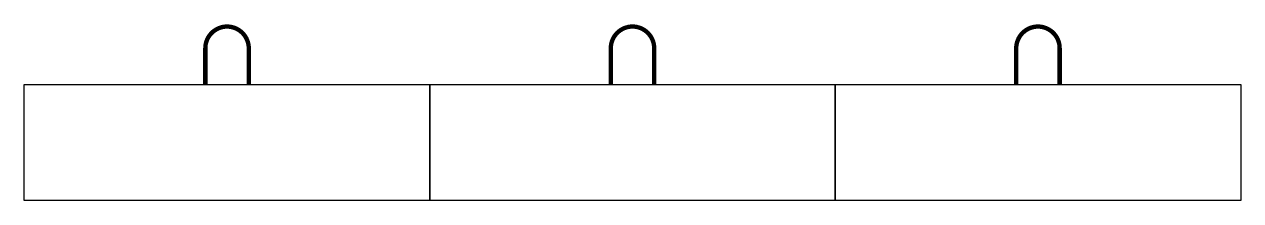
# Model space of a CAD drawing. Header units: millimetres. Extents: x -300689 to 10556, y -104928 to 107291.
# Drawn here: x -33433 to -31753, y 25894 to 26137 of the extents above; entities that cross this region are included whole.
import ezdxf

# ---------------------------------------------------------------- set-up
doc = ezdxf.new("R2010")
doc.units = ezdxf.units.MM
doc.layers.add('линии', color=7, linetype='Continuous')

msp = doc.modelspace()

# ---------------------------------------------------------------- linework, layer by layer
at = {"layer": 'линии', "linetype": 'ByBlock', "ltscale": 0.25, "const_width": 6}
for points in [[(-33123.0193, 26054.3426), (-33123.0193, 26104.3426, 1), (-33183.0193, 26104.3426), (-33183.0193, 26054.3426)], [(-32563.0193, 26054.3426), (-32563.0193, 26104.3426, 1), (-32623.0193, 26104.3426), (-32623.0193, 26054.3426)], [(-32003.0193, 26054.3426), (-32003.0193, 26104.3426, 1), (-32063.0193, 26104.3426), (-32063.0193, 26054.3426)]]:
    msp.add_lwpolyline(points, format="xyb", dxfattribs=at)
at = {"layer": 'линии', "linetype": 'ByBlock', "ltscale": 0.25}
for points in [[(-33433.0193, 26054.3426), (-32873.0193, 26054.3426), (-32873.0193, 25894.3426), (-33433.0193, 25894.3426)], [(-32873.0193, 26054.3426), (-32313.0193, 26054.3426), (-32313.0193, 25894.3426), (-32873.0193, 25894.3426)], [(-32313.0193, 26054.3426), (-31753.0193, 26054.3426), (-31753.0193, 25894.3426), (-32313.0193, 25894.3426)]]:
    msp.add_lwpolyline(points, close=True, dxfattribs=at)

doc.saveas('drawing.dxf')
